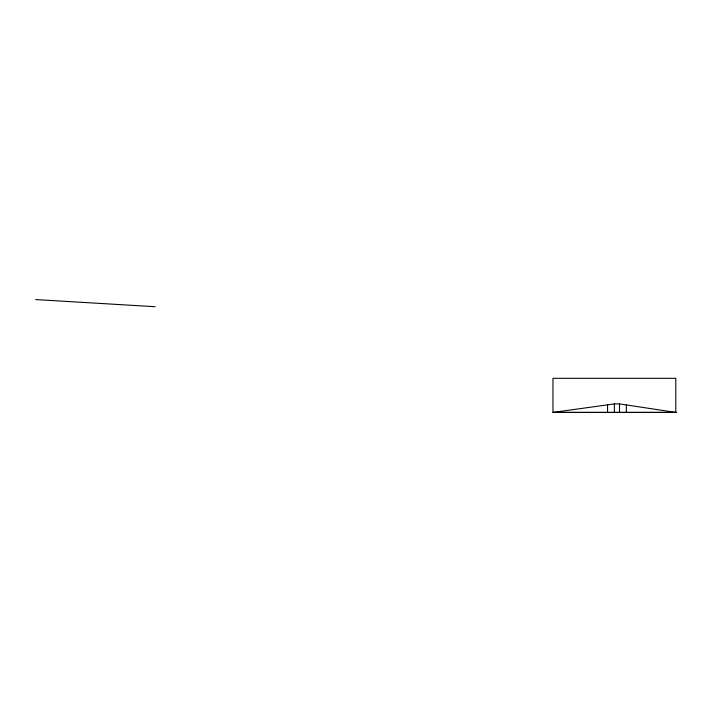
<?xml version="1.0" encoding="UTF-8"?>
<svg xmlns="http://www.w3.org/2000/svg" width="712" height="712" viewBox="0 0 712 712"><rect width="100%" height="100%" fill="white"/><g stroke="black" fill="none" stroke-linecap="round" stroke-linejoin="round"><path stroke-width="1.07" d="M552.957 412.426L614.385 403.9L619.502 403.9L675.804 412.426L675.804 378.303L552.957 378.303L552.957 412.426L675.804 412.426M553.553 412.399L676.4 412.399M35.6 299.574L155.198 306.712M626.329 404.932L626.329 412.426M619.502 403.9L619.502 412.426M614.385 403.9L614.385 412.426M607.558 404.843L607.558 412.426"/></g></svg>
